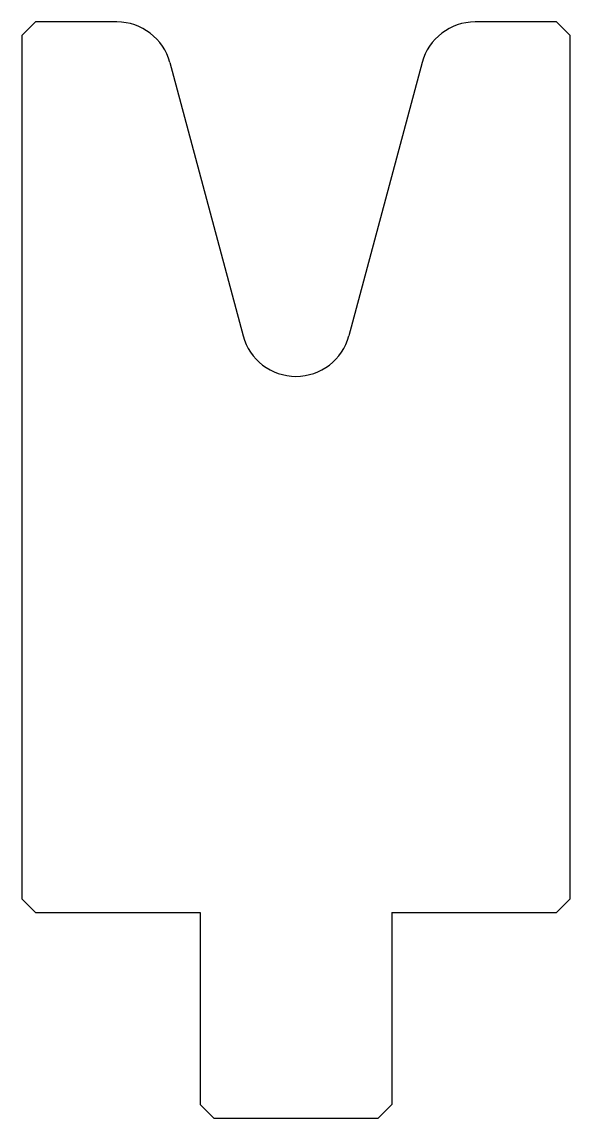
# Model space of a CAD drawing. Header units: millimetres. Extents: x 1414.8 to 1454.8, y 967.8 to 1047.8.
import ezdxf

# ---------------------------------------------------------------- set-up
doc = ezdxf.new("R2010")
doc.units = ezdxf.units.MM
doc.layers.add('Default', color=7, linetype='Continuous')

msp = doc.modelspace()

# ---------------------------------------------------------------- linework, layer by layer
at = {"layer": 'Default'}
for p, q in [((1414.843, 1046.768), (1415.843, 1047.768)), ((1421.774, 1047.768), (1415.843, 1047.768)), ((1453.843, 1047.768), (1447.913, 1047.768)), ((1453.843, 1047.768), (1454.843, 1046.768)), ((1414.843, 1046.768), (1414.843, 983.768)), ((1454.843, 983.768), (1454.843, 1046.768)), ((1425.638, 1044.803), (1430.98, 1024.867)), ((1444.049, 1044.803), (1438.707, 1024.867)), ((1414.843, 983.768), (1415.843, 982.768)), ((1453.843, 982.768), (1454.843, 983.768)), ((1415.843, 982.768), (1427.843, 982.768)), ((1427.843, 982.768), (1427.843, 968.768)), ((1441.843, 982.768), (1441.843, 968.768)), ((1441.843, 982.768), (1453.843, 982.768)), ((1427.843, 968.768), (1428.843, 967.768)), ((1440.843, 967.768), (1441.843, 968.768)), ((1428.843, 967.768), (1440.843, 967.768))]:
    msp.add_line(p, q, dxfattribs=at)
for centre, start, end in [((1421.774, 1043.768), 15, 90), ((1447.913, 1043.768), 90, 165), ((1434.843, 1025.902), 195, 345)]:
    msp.add_arc(centre, 4, start, end, dxfattribs=at)

doc.saveas('drawing.dxf')
